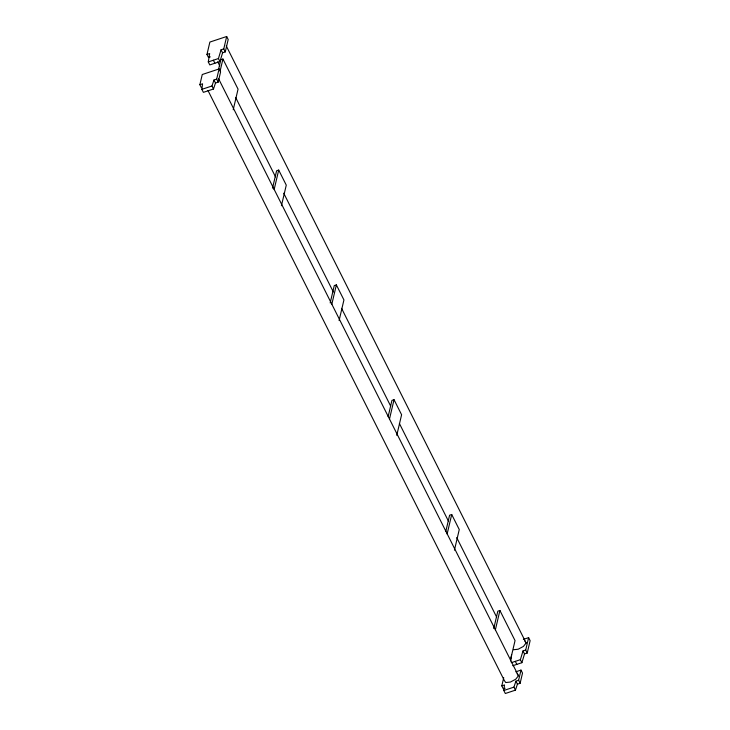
<?xml version="1.0" encoding="UTF-8"?>
<svg xmlns="http://www.w3.org/2000/svg" width="730" height="730" viewBox="0 0 730 730"><rect width="100%" height="100%" fill="white"/><g stroke="black" fill="none" stroke-linecap="round" stroke-linejoin="round"><path stroke-width="1.09" d="M199.874 84.698L202.256 74.515L219.064 68.948L216.673 79.132L213.972 80.026L215.487 83.037L213.489 89.005L203.378 92.354L201.872 89.343L202.566 83.804L199.874 84.698L201.389 87.71M515.754 671.828L521.001 670.085L518.619 680.269L515.918 681.163L517.433 684.174L515.435 690.151L505.324 693.5L503.81 690.489L504.512 684.95L501.811 685.844L503.326 688.855L505.123 688.253M206.964 54.458L209.875 42.066L226.674 36.5L223.763 48.892L221.071 49.786L222.577 52.797L219.949 61.557L209.793 64.924L208.278 61.913L209.665 53.564L206.964 54.458L208.479 57.469L210.276 56.876M510.571 660.969L511.602 654.71M218.535 69.496L220.825 59.732L222.933 59.03L238.053 89.142L233.217 109.765M220.132 70.965L222.933 59.03M215.487 83.037L218.188 82.143L220.579 71.96L219.064 68.948M222.577 52.797L225.278 51.903L228.189 39.511L226.674 36.5M272.527 188.13L276.606 170.774L278.705 170.081L286.269 185.137L281.433 205.75M274.124 189.608L278.705 170.081M330.197 302.941L334.267 285.576L336.366 284.882L343.93 299.939L339.094 320.561M331.785 304.419L336.366 284.882M388.123 416.666L391.937 400.387L394.036 399.693L401.6 414.749L396.764 435.363M389.455 419.221L394.036 399.693M445.784 531.476L449.598 515.197L451.706 514.504L459.261 529.56L454.425 550.174M447.125 534.032L451.706 514.504M493.745 628.548L497.814 611.183L499.913 610.49L515.042 640.602L510.462 660.13M495.332 630.017L499.913 610.49M501.811 685.844L503.727 677.695M512.752 665.723L521.895 662.694L524.523 653.943L527.224 653.049L525.709 650.038L528.611 637.646L523.364 639.38M517.433 684.174L520.125 683.28L522.516 673.096L521.001 670.085M527.224 653.049L530.126 640.657L528.611 637.646M219.949 61.557L218.443 58.537L221.071 49.786M521.895 662.694L520.38 659.683L523.008 650.932L525.709 650.038M213.489 89.005L211.974 85.994L213.972 80.026M515.435 690.151L513.92 687.14L515.918 681.163M226.227 45.853L526.148 642.966L523.428 646.424L518.154 649.235L513.418 649.736M218.535 78.648L518.455 675.761L515.736 679.219L510.462 682.03L505.726 682.541L504.302 680.451L207.959 90.474M208.278 61.913L218.443 58.537M511.237 662.712L520.38 659.683M201.872 89.343L211.974 85.994M503.81 690.489L513.92 687.14M524.724 640.885L526.148 642.966M517.032 673.68L518.455 675.761M223.763 48.892L225.278 51.903M523.008 650.932L524.523 653.943M217.704 61.758L219.748 65.828M235.617 97.419L275.538 176.897M283.724 193.204L333.373 292.036M341.558 308.343L390.696 406.163M399.392 423.482L448.53 521.302M456.715 537.608L496.637 617.087M213.361 60.216L214.875 63.227M515.307 661.362L516.813 664.373M216.673 79.132L218.188 82.143M518.619 680.269L520.125 683.28"/></g></svg>
